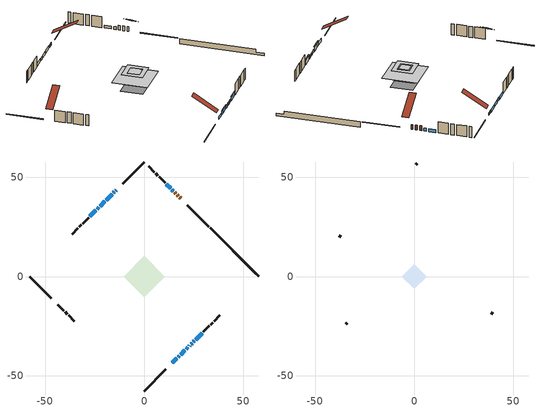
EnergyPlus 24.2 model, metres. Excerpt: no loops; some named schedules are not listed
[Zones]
conditioned space
 floor outside (Floor1 construction): -1,0 0,1 1,0 0,-1 z0.91
 floor adiabatic (AdiabaticFloorConstruction): -10.35,0 0,10.35 10.35,0 0,-10.35 z3.35
 floor foundation (Slab1 construction): -6.57,0 0,6.57 6.57,0 0,-6.57 z-1.45
 floor foundation (Slab2 construction): -3.93,1.79 -1.79,3.93 3.93,-1.79 1.79,-3.93 z0
 wall outside (RimJoist1 construction): 0,-57.77 10.88,-46.89 / -57.77,0 -46.89,-10.88 / 0,57.77 -10.88,46.89 / 32.62,25.15 21.74,36.04 z0.91:1.21
 wall outside (AdiabaticWallConstruction 1): 18.37,39.4 17.86,39.91 / 17.2,40.57 16.6,41.18 / 15.94,41.83 15.33,42.44 z0.91:2.94
 wall outside (AdiabaticWallConstruction): -14.25,43.52 -14.44,43.33 / 14.68,43.1 13.96,43.82 / -15.09,42.68 -15.58,42.2 / 14.25,-43.52 16.41,-41.37 / 13.3,44.47 11.14,46.63 / -16.23,41.54 -19.2,38.58 / -19.85,37.92 -22.28,35.5 / 21.18,-36.6 22.04,-35.73 / -22.93,34.84 -23.8,33.98 / 22.7,-35.08 22.97,-34.8 / 23.62,-34.15 24.16,-33.61 / 24.82,-32.95 25.31,-32.47 / -24.45,33.32 -27.42,30.36 z0.91:2.13; 17.06,-40.71 17.71,-40.06 / 18.37,-39.41 20.52,-37.25 z0.91:2.59; 25.96,-31.81 29.2,-28.58 z0.91:2.64
 wall outside (Wall1 construction): 29.85,-27.92 32.84,-24.93 / -43.52,-14.25 -40.53,-17.24 / -28.07,29.7 -31.06,26.71 / 10.49,47.29 7.5,50.28 z0.91:5.79
 wall outside (Wall2 construction): 33.5,-24.27 34.56,-23.21 / -39.88,-17.9 -38.82,-18.96 / -31.72,26.05 -32.78,24.99 / 6.84,50.93 5.78,51.99 z0.91:5.79
 wall outside (Wall3 construction): 35.22,-22.56 38.18,-19.6 / -38.16,-19.61 -35.2,-22.58 / -33.44,24.33 -36.4,21.37 / 5.12,52.65 2.16,55.61 z0.91:5.79
 wall foundation (FoundationWall1 construction): 33.28,24.5,-1.45 33.28,24.5,0.91 55.32,2.45,0.91 55.32,2.45,-0.45 57.77,0,-0.45 57.77,0,-1.45
 window (WindowConstruction 13): -14.25,43.52 -14.44,43.34 z0.91:2.13
 window (WindowConstruction 5): 14.68,43.1 13.96,43.82 z0.91:2.13
 window (WindowConstruction 6): -15.09,42.68 -15.58,42.2 z0.91:2.13
 window (WindowConstruction 7): 14.25,-43.52 16.41,-41.37 z0.91:2.13
 window (WindowConstruction 8): 13.3,44.47 11.14,46.63 z0.91:2.13
 window (WindowConstruction 9): 17.06,-40.71 17.71,-40.06 z0.91:2.59
 window (WindowConstruction 10): 18.37,-39.41 20.52,-37.25 z0.91:2.59
 window (WindowConstruction 11): -16.23,41.54 -19.2,38.58 z0.91:2.13
 window (WindowConstruction 12): -19.85,37.92 -22.28,35.5 z0.91:2.13
 window (WindowConstruction 14): 21.18,-36.59 22.04,-35.73 z0.91:2.13
 window (WindowConstruction 15): -22.94,34.84 -23.8,33.98 z0.91:2.13
 window (WindowConstruction): 22.7,-35.08 22.97,-34.81 z0.91:2.13
 window (WindowConstruction 1): 23.63,-34.15 24.16,-33.61 z0.91:2.13
 window (WindowConstruction 2): 24.82,-32.95 25.31,-32.47 z0.91:2.13
 window (WindowConstruction 3): 25.96,-31.81 29.2,-28.58 z0.91:2.64
 window (WindowConstruction 4): -24.45,33.32 -27.42,30.36 z0.91:2.13
 door (Door): 18.37,39.4 17.86,39.91 z0.91:2.94
 door (Door 1): 17.2,40.57 16.6,41.18 z0.91:2.94
 door (Door 2): 15.94,41.83 15.33,42.44 z0.91:2.94
 ceiling adiabatic (AdiabaticFloorConstruction): 0,-10.35 10.35,0 0,10.35 -10.35,0 z3.35
attic - vented
 floor to conditioned space (Floor2 construction Reversed): -3.5,0 0,3.5 3.5,0 0,-3.5 z5.79
 floor to conditioned space (Floor3 construction Reversed): -6.18,0 0,6.18 6.18,0 0,-6.18 z5.79
 floor to conditioned space (Floor4 construction Reversed): -2.84,0 0,2.84 2.84,0 0,-2.84 z5.79
 wall outside (Wall4 construction): 38.83,-18.94 39.68,-18.09 / -34.54,-23.23 -33.69,-24.08 / -37.06,20.72 -37.91,19.87 / 1.51,56.27 0.66,57.12 z0.91:5.79
 roof outside (Roof1 construction): 13.59,-44.18,5.79 6.5,-37.09,11.64 4.45,-39.14,11.64 11.54,-46.23,5.79; -44.18,-13.59,5.79 -37.09,-6.5,11.64 -39.14,-4.45,11.64 -46.23,-11.54,5.79; -13.59,44.18,5.79 -6.5,37.09,11.64 -4.45,39.14,11.64 -11.54,46.23,5.79; 19.03,38.75,5.79 11.93,31.65,11.64 13.99,29.6,11.64 21.08,36.69,5.79
shading: 17.92,-39.85 16.85,-40.92 17.06,-41.13 18.13,-40.06 z2.89; 20.73,-37.04 18.16,-39.62 18.37,-39.83 20.94,-37.25 z2.89; 29.41,-28.37 25.75,-32.02 25.96,-32.23 29.62,-28.58 z2.94
[Building]
Building 1: Terrain=Suburbs
[Site:Location]
Montreal Mirabel Intl AP_QC: Latitude {deg}=45.68; Longitude {deg}=-74.03; Time Zone {hr}=-5; Elevation {m}=82; Keep Site Location Information=Yes
[Site:GroundTemperature:Shallow]
0.642858, -1.75623, -1.94836, -0.80987, 3.76054, 8.30966, 12.2535, 14.7518, 14.9641, 12.9321, 9.08883, 4.67926
[Site:WaterMainsTemperature]
Calculation Method=Schedule; Temperature Schedule=mains temperature schedule
[Material] Roughness=Rough; Thermal Absorptance=0.9
Name | Thickness {m} | Conductivity {W/m-K} | Density {kg/m3} | Specific Heat {J/kg-K} | Solar Absorptance | Visible Absorptance
asphalt or fiberglass shingles | 0.00635 | 0.162714 | 1121.4 | 1465.45 | 0.84 | 0.84
ceiling loosefill ins | 0.254 | 0.0480833 | 16.02 | 1046.75 | 0.7 | 0.7
ceiling stud and cavity | 0.1397 | 0.102902 | 65.682 | 1177.47 | 0.7 | 0.7
ceiling stud and cavity 1 | 0.1397 | 0.103709 | 65.682 | 1177.47 | 0.7 | 0.7
ceiling stud and cavity 2 | 0.1397 | 0.103981 | 65.682 | 1177.47 | 0.7 | 0.7
concrete 4.0 in. | 0.1016 | 1.803125 | 2242.8 | 837.4 | 0.7 | 0.7
concrete 8.0 in. | 0.2032 | 1.803125 | 2242.8 | 837.4 | 0.7 | 0.7
door material | 0.04445 | 0.053851 | 512.64 | 1214.23 | 0.7 | 0.7
door material 1 | 0.04445 | 0.0381423 | 512.64 | 1214.23 | 0.7 | 0.7
exterior vertical ins | 0.064558 | 0.029427 | 32.04 | 1214.23 | 0.7 | 0.7
floor covering | 0.0127 | 0.0433444 | 54.468 | 1339.84 | 0.6 | 0.6
floor rigid ins; wall rigid ins 1 | 0.103632 | 0.029427 | 32.04 | 1214.23 | 0.7 | 0.7
floor rigid ins 1; wall rigid ins 2 | 0.512978 | 0.029427 | 32.04 | 1214.23 | 0.7 | 0.7
floor stud and cavity | 0.1397 | 0.153399 | 92.3553 | 1139.71 | 0.7 | 0.7
floor stud and cavity 1 | 0.1397 | 1.75129 | 37.0049 | 1207.88 | 0.7 | 0.7
furniture material conditioned space 1 | 0.1524 | 0.115458 | 640.8 | 1214.23 | 0.6 | 0.6
gypsum board | 0.0127 | 0.160291 | 801 | 837.4 | 0.6 | 0.6
gypsum board 1 | 0.0127 | 0.160291 | 801 | 837.4 | 0.7 | 0.7
osb sheathing 0.5 in. | 0.0127 | 0.115458 | 512.64 | 1214.23 | 0.7 | 0.7
osb sheathing 0.75 in. | 0.01905 | 0.115458 | 512.64 | 1214.23 | 0.7 | 0.7
osb sheathing 2.0 in. | 0.0508 | 0.115458 | 512.64 | 1214.23 | 0.7 | 0.7
rim joist rigid ins; wall rigid ins | 0.051816 | 0.029427 | 32.04 | 1214.23 | 0.7 | 0.7
rim joist stud and cavity | 0.0508 | 0.0327625 | 125.044 | 1163.47 | 0.6 | 0.6
wall stud and cavity | 0.1397 | 0.149979 | 139.0536 | 1170.24 | 0.7 | 0.7
wall stud and cavity 1 | 0.1397 | 0.300532 | 139.0536 | 1170.24 | 0.7 | 0.7
wall stud and cavity 2 | 0.1397 | 0.146382 | 139.0536 | 1170.24 | 0.7 | 0.7
wall stud and cavity 3 | 0.0889 | 6.1454 | 50.32683 | 1063.81 | 0.6 | 0.6
wall stud and cavity 4 | 0.0889 | 0.380278 | 52.3479 | 1209.89 | 0.7 | 0.7
wall stud and cavity 5 | 0.0889 | 0.391764 | 83.0341 | 1211.67 | 0.7 | 0.7
wood siding | 0.0254 | 0.102417 | 544.68 | 1172.36 | 0 | 0
wood siding 1 | 0.00254 | 0.102417 | 544.68 | 1172.36 | 0 | 0
wood siding 2; wood siding 3; wood siding 4 | 0.0254 | 0.102417 | 544.68 | 1172.36 | 0.7 | 0.7
[WindowMaterial:SimpleGlazingSystem]
Name | U-Factor {W/m2-K} | Solar Heat Gain Coefficient
WindowMaterial | 3.28699 | 0.48
WindowMaterial 1 | 3.193875 | 0.54
WindowMaterial 10 | 3.10359 | 0.39
WindowMaterial 11 | 3.01842 | 0.5
WindowMaterial 2 | 3.16719 | 0.56
WindowMaterial 3 | 3.02581 | 0.64
WindowMaterial 4 | 3.02808 | 0.64
WindowMaterial 5 | 3.44825 | 0.4
WindowMaterial 6 | 3.1547 | 0.45
WindowMaterial 7 | 4.21762 | 0.68
WindowMaterial 8 | 3.09848 | 0.6
WindowMaterial 9 | 2.98492 | 0.66
[Construction]
AdiabaticFloorConstruction: floor stud and cavity 1, floor rigid ins 1, osb sheathing 0.75 in., floor covering
AdiabaticWallConstruction: wood siding 3, wall rigid ins 2, wall stud and cavity 4, gypsum board
AdiabaticWallConstruction 1: wood siding 4, wall rigid ins 2, wall stud and cavity 4, gypsum board
Door: door material
Door 1; Door 2: door material 1
Floor1 construction: floor stud and cavity, floor rigid ins, osb sheathing 0.75 in., floor covering
Floor2 construction Reversed: gypsum board, ceiling stud and cavity, ceiling loosefill ins
Floor3 construction Reversed: gypsum board, ceiling stud and cavity 1, ceiling loosefill ins
Floor4 construction Reversed: gypsum board, ceiling stud and cavity 2, ceiling loosefill ins
FoundationWall1 construction: concrete 8.0 in., gypsum board 1
furniture construction conditioned space 1: furniture material conditioned space 1
PartitionWallConstruction: gypsum board, wall stud and cavity 5, gypsum board
RimJoist1 construction: wood siding 2, rim joist rigid ins, osb sheathing 2.0 in., rim joist stud and cavity
Roof1 construction: asphalt or fiberglass shingles
Slab1 construction; Slab2 construction: concrete 4.0 in.
Wall1 construction: wood siding, wall rigid ins, osb sheathing 0.5 in., wall stud and cavity, gypsum board
Wall2 construction: wood siding, wall rigid ins 1, osb sheathing 0.5 in., wall stud and cavity 1, gypsum board
Wall3 construction: wood siding, wall rigid ins, osb sheathing 0.5 in., wall stud and cavity 2, gypsum board
Wall4 construction: wood siding 1, wall stud and cavity 3
WindowConstruction: WindowMaterial
WindowConstruction 1: WindowMaterial 1
WindowConstruction 10; WindowConstruction 11; WindowConstruction 4: WindowMaterial 4
WindowConstruction 12: WindowMaterial 9
WindowConstruction 13: WindowMaterial 10
WindowConstruction 14; WindowConstruction 15: WindowMaterial 11
WindowConstruction 2: WindowMaterial 2
WindowConstruction 3: WindowMaterial 3
WindowConstruction 5: WindowMaterial 5
WindowConstruction 6: WindowMaterial 6
WindowConstruction 7; WindowConstruction 8: WindowMaterial 7
WindowConstruction 9: WindowMaterial 8
[Zone] Multiplier=1; Part of Total Floor Area=Yes
Name | Volume {m3}
attic - vented | 106.442
conditioned space | 752.1
[Space]
Name | Zone | Volume {m3}
attic - vented 1 | attic - vented | 106.442
conditioned space 1 | conditioned space | 752.1
[ZoneInfiltration:EffectiveLeakageArea]
infil attic - vented 1: Zone or Space=attic - vented 1; Schedule=Always On Discrete; Effective Air Leakage Area {cm2}=5405.54; Stack Coefficient=0.000745998; Wind Coefficient=1.84539e-05
[ZoneMixing]
whole house fan mix: Zone or Space=attic - vented; Schedule=Always On Continuous; Design Flow Rate Calculation Method=Flow/Zone; Design Flow Rate {m3/s}=0; Source Zone or Space=conditioned space
[SurfaceProperty:ExposedFoundationPerimeter] Exposed Perimeter Calculation Method=TotalExposedPerimeter
Name | Total Exposed Perimeter {m}
Slab1 | 34.644
Slab2 | 22.253
[InternalMass] Zone or ZoneList=conditioned space; Space or SpaceList=conditioned space 1
Name | Construction | Surface Area {m2}
furniture mass conditioned space 1 | furniture construction conditioned space 1 | 130.948
partition wall mass | PartitionWallConstruction | 327.37
[Lights]
interior lighting: Zone or ZoneList or Space or SpaceList=conditioned space 1; Schedule=interior lighting schedule; Design Level Calculation Method=LightingLevel; Lighting Level {W}=343.2; Return Air Fraction=0; Fraction Radiant=0.6; Fraction Visible=0.2; Fraction Replaceable=1
[People]
occupants: Zone or ZoneList or Space or SpaceList=conditioned space 1; Number of People Schedule=occupants schedule; Number of People Calculation Method=People; Number of People=3; Fraction Radiant=0.314171; Sensible Heat Fraction=0.56303; Activity Level Schedule=occupants activity schedule; Carbon Dioxide Generation Rate {m3/s-W}=0; Enable ASHRAE 55 Comfort Warnings=No; Mean Radiant Temperature Calculation Type=EnclosureAveraged
[ElectricEquipment] Zone or ZoneList or Space or SpaceList=conditioned space 1; Design Level Calculation Method=EquipmentLevel
Name | Schedule | Design Level {W} | Fraction Latent | Fraction Radiant | Fraction Lost
clothes dryer | clothes dryer schedule | 140.772 | 0.015 | 0.081 | 0.85
clothes washer | clothes washer schedule | 32.1985 | 0.03 | 0.162 | 0.7
cooking range | cooking range schedule | 215.147 | 0.08 | 0.432 | 0.2
dishwasher | dishwasher schedule | 66.8632 | 0.3 | 0.18 | 0.4
fridge | fridge schedule | 72.9452 | 0 | 0.6 | 0
mech vent house fan | mech vent house fan schedule | 880 | 0 | 0 | 1
mech vent house fan cfis | mech vent house fan cfis schedule | 0 | 0 | 0 | 0
misc plug loads | misc plug loads schedule | 494.7 | 0.045 | 0.513 | 0.1
whole house fan | Always On Discrete | 0 | 0 | 0 | 1
[OtherEquipment] Zone or ZoneList or Space or SpaceList=conditioned space 1; Design Level Calculation Method=EquipmentLevel
Name | Fuel Type | Schedule | Design Level {W} | Fraction Latent | Fraction Radiant | Fraction Lost
clothes dryer 1 | Electricity | clothes dryer schedule | 0 | 0.015 | 0.081 | 0.85
cooking range 1 | Electricity | cooking range schedule | 0 | 0.08 | 0.432 | 0.2
general water use latent | None | general water use schedule | 62.594 | 1 | 0 | 0
general water use sensible | None | general water use schedule | -61.6891 | 0 | 0.6 | 0
mech vent house fan latent load | None | Always On Discrete | 0 | 1 | 0 | 0
mech vent house fan sensible load | None | Always On Discrete | 0 | 0 | 0 | 0
water heater energy adjustment1 | Electricity | Always On Discrete | 0.01 | 0 | 0 | 1
[ZoneInfiltration:DesignFlowRate] Zone or ZoneList or Space or SpaceList=conditioned space 1; Schedule=Always On Discrete; Design Flow Rate Calculation Method=Flow/Zone; Design Flow Rate {m3/s}=0
infil flow; natural vent flow; whole house fan flow
[Foundation:Kiva] Initial Indoor Air Temperature {C}=21; Wall Depth Below Slab {m}=0.2032
Name | Wall Height Above Grade {m} | Custom Block Material Name 1 | Custom Block Depth 1 {m} | Custom Block X Position 1 {m} | Custom Block Z Position 1 {m}
Foundation Kiva 1 | 0.910011 | exterior vertical ins | 2.36001 | 0.2159 | 0
Foundation Kiva 2 | 0.1016
[Foundation:Kiva:Settings]
Soil Conductivity {W/m-K}=0.849921; Soil Density {kg/m3}=1842.3; Soil Specific Heat {J/kg-K}=418.7; Ground Solar Absorptivity=0.9; Ground Thermal Absorptivity=0.9; Ground Surface Roughness {m}=0.03; Far-Field Width {m}=40; Deep-Ground Boundary Condition=ZeroFlux; Deep-Ground Depth {m}=40; Minimum Cell Dimension {m}=0.2; Maximum Cell Growth Coefficient=3; Simulation Timestep=Timestep
[Exterior:Lights]
exterior lighting: Schedule=exterior lighting schedule; Design Level {W}=75.6
[Schedule:Constant]
Name | Hourly Value
Always On Continuous; mech vent house fan schedule; mech vent house fan cfis schedule; Always On Discrete | 1
occupants activity schedule | 117.228
fridge schedule | 0
[Schedule:Week:Daily]
interior lighting schedule Week Rule - Jan1-Jan27: interior lighting schedule day, interior lighting schedule day, interior lighting schedule day, interior lighting schedule day, interior lighting schedule day, interior lighting schedule day, interior lighting schedule day, interior lighting schedule default day, interior lighting schedule default day, interior lighting schedule default day, interior lighting schedule default day, interior lighting schedule default day
interior lighting schedule Week Rule - Jan28-Feb3: interior lighting schedule day, interior lighting schedule day, interior lighting schedule day, interior lighting schedule day, interior lighting schedule day 1, interior lighting schedule day 1, interior lighting schedule day 1, interior lighting schedule default day, interior lighting schedule default day, interior lighting schedule default day, interior lighting schedule default day, interior lighting schedule default day
interior lighting schedule Week Rule - Feb4-Feb24: interior lighting schedule day 1, interior lighting schedule day 1, interior lighting schedule day 1, interior lighting schedule day 1, interior lighting schedule day 1, interior lighting schedule day 1, interior lighting schedule day 1, interior lighting schedule default day, interior lighting schedule default day, interior lighting schedule default day, interior lighting schedule default day, interior lighting schedule default day
interior lighting schedule Week Rule - Feb25-Mar3: interior lighting schedule day 1, interior lighting schedule day 1, interior lighting schedule day 1, interior lighting schedule day 1, interior lighting schedule day 2, interior lighting schedule day 2, interior lighting schedule day 2, interior lighting schedule default day, interior lighting schedule default day, interior lighting schedule default day, interior lighting schedule default day, interior lighting schedule default day
interior lighting schedule Week Rule - Mar4-Mar31: interior lighting schedule day 2, interior lighting schedule day 2, interior lighting schedule day 2, interior lighting schedule day 2, interior lighting schedule day 2, interior lighting schedule day 2, interior lighting schedule day 2, interior lighting schedule default day, interior lighting schedule default day, interior lighting schedule default day, interior lighting schedule default day, interior lighting schedule default day
interior lighting schedule Week Rule - Apr1-Apr28: interior lighting schedule day 3, interior lighting schedule day 3, interior lighting schedule day 3, interior lighting schedule day 3, interior lighting schedule day 3, interior lighting schedule day 3, interior lighting schedule day 3, interior lighting schedule default day, interior lighting schedule default day, interior lighting schedule default day, interior lighting schedule default day, interior lighting schedule default day
interior lighting schedule Week Rule - Apr29-May5: interior lighting schedule day 3, interior lighting schedule day 3, interior lighting schedule day 4, interior lighting schedule day 4, interior lighting schedule day 4, interior lighting schedule day 4, interior lighting schedule day 4, interior lighting schedule default day, interior lighting schedule default day, interior lighting schedule default day, interior lighting schedule default day, interior lighting schedule default day
interior lighting schedule Week Rule - May6-May26: interior lighting schedule day 4, interior lighting schedule day 4, interior lighting schedule day 4, interior lighting schedule day 4, interior lighting schedule day 4, interior lighting schedule day 4, interior lighting schedule day 4, interior lighting schedule default day, interior lighting schedule default day, interior lighting schedule default day, interior lighting schedule default day, interior lighting schedule default day
interior lighting schedule Week Rule - May27-Jun2: interior lighting schedule day 4, interior lighting schedule day 4, interior lighting schedule day 4, interior lighting schedule day 4, interior lighting schedule day 4, interior lighting schedule day 5, interior lighting schedule day 5, interior lighting schedule default day, interior lighting schedule default day, interior lighting schedule default day, interior lighting schedule default day, interior lighting schedule default day
interior lighting schedule Week Rule - Jun3-Jun30: interior lighting schedule day 5, interior lighting schedule day 5, interior lighting schedule day 5, interior lighting schedule day 5, interior lighting schedule day 5, interior lighting schedule day 5, interior lighting schedule day 5, interior lighting schedule default day, interior lighting schedule default day, interior lighting schedule default day, interior lighting schedule default day, interior lighting schedule default day
interior lighting schedule Week Rule - Jul1-Jul28: interior lighting schedule day 6, interior lighting schedule day 6, interior lighting schedule day 6, interior lighting schedule day 6, interior lighting schedule day 6, interior lighting schedule day 6, interior lighting schedule day 6, interior lighting schedule default day, interior lighting schedule default day, interior lighting schedule default day, interior lighting schedule default day, interior lighting schedule default day
interior lighting schedule Week Rule - Jul29-Aug4: interior lighting schedule day 6, interior lighting schedule day 6, interior lighting schedule day 6, interior lighting schedule day 7, interior lighting schedule day 7, interior lighting schedule day 7, interior lighting schedule day 7, interior lighting schedule default day, interior lighting schedule default day, interior lighting schedule default day, interior lighting schedule default day, interior lighting schedule default day
interior lighting schedule Week Rule - Aug5-Aug25: interior lighting schedule day 7, interior lighting schedule day 7, interior lighting schedule day 7, interior lighting schedule day 7, interior lighting schedule day 7, interior lighting schedule day 7, interior lighting schedule day 7, interior lighting schedule default day, interior lighting schedule default day, interior lighting schedule default day, interior lighting schedule default day, interior lighting schedule default day
interior lighting schedule Week Rule - Aug26-Sep1: interior lighting schedule day 7, interior lighting schedule day 7, interior lighting schedule day 7, interior lighting schedule day 7, interior lighting schedule day 7, interior lighting schedule day 7, interior lighting schedule day 8, interior lighting schedule default day, interior lighting schedule default day, interior lighting schedule default day, interior lighting schedule default day, interior lighting schedule default day
interior lighting schedule Week Rule - Sep2-Sep29: interior lighting schedule day 8, interior lighting schedule day 8, interior lighting schedule day 8, interior lighting schedule day 8, interior lighting schedule day 8, interior lighting schedule day 8, interior lighting schedule day 8, interior lighting schedule default day, interior lighting schedule default day, interior lighting schedule default day, interior lighting schedule default day, interior lighting schedule default day
interior lighting schedule Week Rule - Sep30-Oct6: interior lighting schedule day 8, interior lighting schedule day 9, interior lighting schedule day 9, interior lighting schedule day 9, interior lighting schedule day 9, interior lighting schedule day 9, interior lighting schedule day 9, interior lighting schedule default day, interior lighting schedule default day, interior lighting schedule default day, interior lighting schedule default day, interior lighting schedule default day
interior lighting schedule Week Rule - Oct7-Oct27: interior lighting schedule day 9, interior lighting schedule day 9, interior lighting schedule day 9, interior lighting schedule day 9, interior lighting schedule day 9, interior lighting schedule day 9, interior lighting schedule day 9, interior lighting schedule default day, interior lighting schedule default day, interior lighting schedule default day, interior lighting schedule default day, interior lighting schedule default day
interior lighting schedule Week Rule - Oct28-Nov3: interior lighting schedule day 9, interior lighting schedule day 9, interior lighting schedule day 9, interior lighting schedule day 9, interior lighting schedule day 10, interior lighting schedule day 10, interior lighting schedule day 10, interior lighting schedule default day, interior lighting schedule default day, interior lighting schedule default day, interior lighting schedule default day, interior lighting schedule default day
interior lighting schedule Week Rule - Nov4-Nov24: interior lighting schedule day 10, interior lighting schedule day 10, interior lighting schedule day 10, interior lighting schedule day 10, interior lighting schedule day 10, interior lighting schedule day 10, interior lighting schedule day 10, interior lighting schedule default day, interior lighting schedule default day, interior lighting schedule default day, interior lighting schedule default day, interior lighting schedule default day
interior lighting schedule Week Rule - Nov25-Dec1: interior lighting schedule day 10, interior lighting schedule day 10, interior lighting schedule day 10, interior lighting schedule day 10, interior lighting schedule day 10, interior lighting schedule day 10, interior lighting schedule day 11, interior lighting schedule default day, interior lighting schedule default day, interior lighting schedule default day, interior lighting schedule default day, interior lighting schedule default day
interior lighting schedule Week Rule - Dec2-Dec31: interior lighting schedule day 11, interior lighting schedule day 11, interior lighting schedule day 11, interior lighting schedule day 11, interior lighting schedule day 11, interior lighting schedule day 11, interior lighting schedule day 11, interior lighting schedule default day, interior lighting schedule default day, interior lighting schedule default day, interior lighting schedule default day, interior lighting schedule default day
occupants schedule Week Rule - Jan1-Dec31: occupants schedule day, occupants schedule day, occupants schedule day, occupants schedule day, occupants schedule day, occupants schedule day, occupants schedule day, occupants schedule default day, occupants schedule default day, occupants schedule default day, occupants schedule default day, occupants schedule default day
clothes dryer schedule Week Rule - Jan1-Dec31: clothes dryer schedule day, clothes dryer schedule day, clothes dryer schedule day, clothes dryer schedule day, clothes dryer schedule day, clothes dryer schedule day, clothes dryer schedule day, clothes dryer schedule default day, clothes dryer schedule default day, clothes dryer schedule default day, clothes dryer schedule default day, clothes dryer schedule default day
clothes washer schedule Week Rule - Jan1-Dec31: clothes washer schedule day, clothes washer schedule day, clothes washer schedule day, clothes washer schedule day, clothes washer schedule day, clothes washer schedule day, clothes washer schedule day, clothes washer schedule default day, clothes washer schedule default day, clothes washer schedule default day, clothes washer schedule default day, clothes washer schedule default day
cooking range schedule Week Rule - Jan1-Dec31: cooking range schedule day, cooking range schedule day, cooking range schedule day, cooking range schedule day, cooking range schedule day, cooking range schedule day, cooking range schedule day, cooking range schedule default day, cooking range schedule default day, cooking range schedule default day, cooking range schedule default day, cooking range schedule default day
dishwasher schedule Week Rule - Jan1-Dec31: dishwasher schedule day, dishwasher schedule day, dishwasher schedule day, dishwasher schedule day, dishwasher schedule day, dishwasher schedule day, dishwasher schedule day, dishwasher schedule default day, dishwasher schedule default day, dishwasher schedule default day, dishwasher schedule default day, dishwasher schedule default day
misc plug loads schedule Week Rule - Jan1-Dec31: misc plug loads schedule day, misc plug loads schedule day, misc plug loads schedule day, misc plug loads schedule day, misc plug loads schedule day, misc plug loads schedule day, misc plug loads schedule day, misc plug loads schedule default day, misc plug loads schedule default day, misc plug loads schedule default day, misc plug loads schedule default day, misc plug loads schedule default day
general water use schedule Week Rule - Jan1-Dec31: general water use schedule day, general water use schedule day, general water use schedule day, general water use schedule day, general water use schedule day, general water use schedule day, general water use schedule day, general water use schedule default day, general water use schedule default day, general water use schedule default day, general water use schedule default day, general water use schedule default day
exterior lighting schedule Week Rule - Jan1-Jan27: exterior lighting schedule day, exterior lighting schedule day, exterior lighting schedule day, exterior lighting schedule day, exterior lighting schedule day, exterior lighting schedule day, exterior lighting schedule day, exterior lighting schedule default day, exterior lighting schedule default day, exterior lighting schedule default day, exterior lighting schedule default day, exterior lighting schedule default day
exterior lighting schedule Week Rule - Jan28-Feb3: exterior lighting schedule day, exterior lighting schedule day, exterior lighting schedule day, exterior lighting schedule day, exterior lighting schedule day 1, exterior lighting schedule day 1, exterior lighting schedule day 1, exterior lighting schedule default day, exterior lighting schedule default day, exterior lighting schedule default day, exterior lighting schedule default day, exterior lighting schedule default day
exterior lighting schedule Week Rule - Feb4-Feb24: exterior lighting schedule day 1, exterior lighting schedule day 1, exterior lighting schedule day 1, exterior lighting schedule day 1, exterior lighting schedule day 1, exterior lighting schedule day 1, exterior lighting schedule day 1, exterior lighting schedule default day, exterior lighting schedule default day, exterior lighting schedule default day, exterior lighting schedule default day, exterior lighting schedule default day
exterior lighting schedule Week Rule - Feb25-Mar3: exterior lighting schedule day 1, exterior lighting schedule day 1, exterior lighting schedule day 1, exterior lighting schedule day 1, exterior lighting schedule day 2, exterior lighting schedule day 2, exterior lighting schedule day 2, exterior lighting schedule default day, exterior lighting schedule default day, exterior lighting schedule default day, exterior lighting schedule default day, exterior lighting schedule default day
exterior lighting schedule Week Rule - Mar4-Mar31: exterior lighting schedule day 2, exterior lighting schedule day 2, exterior lighting schedule day 2, exterior lighting schedule day 2, exterior lighting schedule day 2, exterior lighting schedule day 2, exterior lighting schedule day 2, exterior lighting schedule default day, exterior lighting schedule default day, exterior lighting schedule default day, exterior lighting schedule default day, exterior lighting schedule default day
exterior lighting schedule Week Rule - Apr1-Apr28: exterior lighting schedule day 3, exterior lighting schedule day 3, exterior lighting schedule day 3, exterior lighting schedule day 3, exterior lighting schedule day 3, exterior lighting schedule day 3, exterior lighting schedule day 3, exterior lighting schedule default day, exterior lighting schedule default day, exterior lighting schedule default day, exterior lighting schedule default day, exterior lighting schedule default day
exterior lighting schedule Week Rule - Apr29-May5: exterior lighting schedule day 3, exterior lighting schedule day 3, exterior lighting schedule day 4, exterior lighting schedule day 4, exterior lighting schedule day 4, exterior lighting schedule day 4, exterior lighting schedule day 4, exterior lighting schedule default day, exterior lighting schedule default day, exterior lighting schedule default day, exterior lighting schedule default day, exterior lighting schedule default day
exterior lighting schedule Week Rule - May6-May26: exterior lighting schedule day 4, exterior lighting schedule day 4, exterior lighting schedule day 4, exterior lighting schedule day 4, exterior lighting schedule day 4, exterior lighting schedule day 4, exterior lighting schedule day 4, exterior lighting schedule default day, exterior lighting schedule default day, exterior lighting schedule default day, exterior lighting schedule default day, exterior lighting schedule default day
exterior lighting schedule Week Rule - May27-Jun2: exterior lighting schedule day 4, exterior lighting schedule day 4, exterior lighting schedule day 4, exterior lighting schedule day 4, exterior lighting schedule day 4, exterior lighting schedule day 5, exterior lighting schedule day 5, exterior lighting schedule default day, exterior lighting schedule default day, exterior lighting schedule default day, exterior lighting schedule default day, exterior lighting schedule default day
exterior lighting schedule Week Rule - Jun3-Jun30: exterior lighting schedule day 5, exterior lighting schedule day 5, exterior lighting schedule day 5, exterior lighting schedule day 5, exterior lighting schedule day 5, exterior lighting schedule day 5, exterior lighting schedule day 5, exterior lighting schedule default day, exterior lighting schedule default day, exterior lighting schedule default day, exterior lighting schedule default day, exterior lighting schedule default day
exterior lighting schedule Week Rule - Jul1-Jul28: exterior lighting schedule day 6, exterior lighting schedule day 6, exterior lighting schedule day 6, exterior lighting schedule day 6, exterior lighting schedule day 6, exterior lighting schedule day 6, exterior lighting schedule day 6, exterior lighting schedule default day, exterior lighting schedule default day, exterior lighting schedule default day, exterior lighting schedule default day, exterior lighting schedule default day
exterior lighting schedule Week Rule - Jul29-Aug4: exterior lighting schedule day 6, exterior lighting schedule day 6, exterior lighting schedule day 6, exterior lighting schedule day 7, exterior lighting schedule day 7, exterior lighting schedule day 7, exterior lighting schedule day 7, exterior lighting schedule default day, exterior lighting schedule default day, exterior lighting schedule default day, exterior lighting schedule default day, exterior lighting schedule default day
exterior lighting schedule Week Rule - Aug5-Aug25: exterior lighting schedule day 7, exterior lighting schedule day 7, exterior lighting schedule day 7, exterior lighting schedule day 7, exterior lighting schedule day 7, exterior lighting schedule day 7, exterior lighting schedule day 7, exterior lighting schedule default day, exterior lighting schedule default day, exterior lighting schedule default day, exterior lighting schedule default day, exterior lighting schedule default day
exterior lighting schedule Week Rule - Aug26-Sep1: exterior lighting schedule day 7, exterior lighting schedule day 7, exterior lighting schedule day 7, exterior lighting schedule day 7, exterior lighting schedule day 7, exterior lighting schedule day 7, exterior lighting schedule day 8, exterior lighting schedule default day, exterior lighting schedule default day, exterior lighting schedule default day, exterior lighting schedule default day, exterior lighting schedule default day
exterior lighting schedule Week Rule - Sep2-Sep29: exterior lighting schedule day 8, exterior lighting schedule day 8, exterior lighting schedule day 8, exterior lighting schedule day 8, exterior lighting schedule day 8, exterior lighting schedule day 8, exterior lighting schedule day 8, exterior lighting schedule default day, exterior lighting schedule default day, exterior lighting schedule default day, exterior lighting schedule default day, exterior lighting schedule default day
exterior lighting schedule Week Rule - Sep30-Oct6: exterior lighting schedule day 8, exterior lighting schedule day 9, exterior lighting schedule day 9, exterior lighting schedule day 9, exterior lighting schedule day 9, exterior lighting schedule day 9, exterior lighting schedule day 9, exterior lighting schedule default day, exterior lighting schedule default day, exterior lighting schedule default day, exterior lighting schedule default day, exterior lighting schedule default day
exterior lighting schedule Week Rule - Oct7-Oct27: exterior lighting schedule day 9, exterior lighting schedule day 9, exterior lighting schedule day 9, exterior lighting schedule day 9, exterior lighting schedule day 9, exterior lighting schedule day 9, exterior lighting schedule day 9, exterior lighting schedule default day, exterior lighting schedule default day, exterior lighting schedule default day, exterior lighting schedule default day, exterior lighting schedule default day
exterior lighting schedule Week Rule - Oct28-Nov3: exterior lighting schedule day 9, exterior lighting schedule day 9, exterior lighting schedule day 9, exterior lighting schedule day 9, exterior lighting schedule day 10, exterior lighting schedule day 10, exterior lighting schedule day 10, exterior lighting schedule default day, exterior lighting schedule default day, exterior lighting schedule default day, exterior lighting schedule default day, exterior lighting schedule default day
[Schedule:Year]
interior lighting schedule: interior lighting schedule Week Rule - Jan1-Jan27, 1, 1, 1, 27, interior lighting schedule Week Rule - Jan28-Feb3, 1, 28, 2, 3, interior lighting schedule Week Rule - Feb4-Feb24, 2, 4, 2, 24, interior lighting schedule Week Rule - Feb25-Mar3, 2, 25, 3, 3, interior lighting schedule Week Rule - Mar4-Mar31, 3, 4, 3, 31, interior lighting schedule Week Rule - Apr1-Apr28, 4, 1, 4, 28, interior lighting schedule Week Rule - Apr29-May5, 4, 29, 5, 5, interior lighting schedule Week Rule - May6-May26, 5, 6, 5, 26, interior lighting schedule Week Rule - May27-Jun2, 5, 27, 6, 2, interior lighting schedule Week Rule - Jun3-Jun30, 6, 3, 6, 30, interior lighting schedule Week Rule - Jul1-Jul28, 7, 1, 7, 28, interior lighting schedule Week Rule - Jul29-Aug4, 7, 29, 8, 4, interior lighting schedule Week Rule - Aug5-Aug25, 8, 5, 8, 25, interior lighting schedule Week Rule - Aug26-Sep1, 8, 26, 9, 1, interior lighting schedule Week Rule - Sep2-Sep29, 9, 2, 9, 29, interior lighting schedule Week Rule - Sep30-Oct6, 9, 30, 10, 6, interior lighting schedule Week Rule - Oct7-Oct27, 10, 7, 10, 27, interior lighting schedule Week Rule - Oct28-Nov3, 10, 28, 11, 3, interior lighting schedule Week Rule - Nov4-Nov24, 11, 4, 11, 24, interior lighting schedule Week Rule - Nov25-Dec1, 11, 25, 12, 1, interior lighting schedule Week Rule - Dec2-Dec31, 12, 2, 12, 31
occupants schedule: occupants schedule Week Rule - Jan1-Dec31, 1, 1, 12, 31
clothes dryer schedule: clothes dryer schedule Week Rule - Jan1-Dec31, 1, 1, 12, 31
clothes washer schedule: clothes washer schedule Week Rule - Jan1-Dec31, 1, 1, 12, 31
cooking range schedule: cooking range schedule Week Rule - Jan1-Dec31, 1, 1, 12, 31
dishwasher schedule: dishwasher schedule Week Rule - Jan1-Dec31, 1, 1, 12, 31
misc plug loads schedule: misc plug loads schedule Week Rule - Jan1-Dec31, 1, 1, 12, 31
general water use schedule: general water use schedule Week Rule - Jan1-Dec31, 1, 1, 12, 31
exterior lighting schedule: exterior lighting schedule Week Rule - Jan1-Jan27, 1, 1, 1, 27, exterior lighting schedule Week Rule - Jan28-Feb3, 1, 28, 2, 3, exterior lighting schedule Week Rule - Feb4-Feb24, 2, 4, 2, 24, exterior lighting schedule Week Rule - Feb25-Mar3, 2, 25, 3, 3, exterior lighting schedule Week Rule - Mar4-Mar31, 3, 4, 3, 31, exterior lighting schedule Week Rule - Apr1-Apr28, 4, 1, 4, 28, exterior lighting schedule Week Rule - Apr29-May5, 4, 29, 5, 5, exterior lighting schedule Week Rule - May6-May26, 5, 6, 5, 26, exterior lighting schedule Week Rule - May27-Jun2, 5, 27, 6, 2, exterior lighting schedule Week Rule - Jun3-Jun30, 6, 3, 6, 30, exterior lighting schedule Week Rule - Jul1-Jul28, 7, 1, 7, 28, exterior lighting schedule Week Rule - Jul29-Aug4, 7, 29, 8, 4, exterior lighting schedule Week Rule - Aug5-Aug25, 8, 5, 8, 25, exterior lighting schedule Week Rule - Aug26-Sep1, 8, 26, 9, 1, exterior lighting schedule Week Rule - Sep2-Sep29, 9, 2, 9, 29, exterior lighting schedule Week Rule - Sep30-Oct6, 9, 30, 10, 6, exterior lighting schedule Week Rule - Oct7-Oct27, 10, 7, 10, 27, exterior lighting schedule Week Rule - Oct28-Nov3, 10, 28, 11, 3, exterior lighting schedule Week Rule - Nov4-Nov24, 11, 4, 11, 24, exterior lighting schedule Week Rule - Nov25-Dec1, 11, 25, 12, 1, exterior lighting schedule Week Rule - Dec2-Dec31, 12, 2, 12, 31
[Schedule:Compact]
mains temperature schedule: Through: 01/01, For: AllDays, Until: 24:00, 5.61444, Through: 01/02, For: AllDays, Until: 24:00, 5.535, Through: 01/03, For: AllDays, Until: 24:00, 5.45667, Through: 01/04, For: AllDays, Until: 24:00, 5.37944, Through: 01/05, For: AllDays, Until: 24:00, 5.30333, Through: 01/06, For: AllDays, Until: 24:00, 5.22889, Through: 01/07, For: AllDays, Until: 24:00, 5.15611, Through: 01/08, For: AllDays, Until: 24:00, 5.08389, Through: 01/09, For: AllDays, Until: 24:00, 5.01333, Through: 01/10, For: AllDays, Until: 24:00, 4.94444, Through: 01/11, For: AllDays, Until: 24:00, 4.87667, Through: 01/12, For: AllDays, Until: 24:00, 4.81056, Through: 01/13, For: AllDays, Until: 24:00, 4.74556, Through: 01/14, For: AllDays, Until: 24:00, 4.68222, Through: 01/15, For: AllDays, Until: 24:00, 4.62056, Through: 01/16, For: AllDays, Until: 24:00, 4.56, Through: 01/17, For: AllDays, Until: 24:00, 4.50111, Through: 01/18, For: AllDays, Until: 24:00, 4.44389, Through: 01/19, For: AllDays, Until: 24:00, 4.38778, Through: 01/20, For: AllDays, Until: 24:00, 4.33389, Through: 01/21, For: AllDays, Until: 24:00, 4.28111, Through: 01/22, For: AllDays, Until: 24:00, 4.23, Through: 01/23, For: AllDays, Until: 24:00, 4.18056, Through: 01/24, For: AllDays, Until: 24:00, 4.13278, Through: 01/25, For: AllDays, Until: 24:00, 4.08667, Through: 01/26, For: AllDays, Until: 24:00, 4.04222, Through: 01/27, For: AllDays, Until: 24:00, 3.99944, Through: 01/28, For: AllDays, Until: 24:00, 3.95833, Through: 01/29, For: AllDays, Until: 24:00, 3.91889, Through: 01/30, For: AllDays, Until: 24:00, 3.88111, Through: 01/31, For: AllDays, Until: 24:00, 3.845, Through: 02/01, For: AllDays, Until: 24:00, 3.81056, Through: 02/02, For: AllDays, Until: 24:00, 3.77778, Through: 02/03, For: AllDays, Until: 24:00, 3.74722, Through: 02/04, For: AllDays, Until: 24:00, 3.71833, Through: 02/05, For: AllDays, Until: 24:00, 3.69056, Through: 02/06, For: AllDays, Until: 24:00, 3.66556, Through: 02/07, For: AllDays, Until: 24:00, 3.64167, Through: 02/08, For: AllDays, Until: 24:00, 3.61944, Through: 02/09, For: AllDays, Until: 24:00, 3.59944, Through: 02/10, For: AllDays, Until: 24:00, 3.58111, Through: 02/11, For: AllDays, Until: 24:00, 3.56444, Through: 02/12, For: AllDays, Until: 24:00, 3.55, Through: 02/13, For: AllDays, Until: 24:00, 3.53667, Through: 02/14, For: AllDays, Until: 24:00, 3.52556, Through: 02/15, For: AllDays, Until: 24:00, 3.51667, Through: 02/16, For: AllDays, Until: 24:00, 3.50889, Through: 02/17, For: AllDays, Until: 24:00, 3.50333, Through: 02/18, For: AllDays, Until: 24:00, 3.49944, Through: 02/19, For: AllDays, Until: 24:00, 3.49778, Through: 02/20, For: AllDays, Until: 24:00, 3.49778, Through: 02/21, For: AllDays, Until: 24:00, 3.49944, Through: 02/22, For: AllDays, Until: 24:00, 3.50278, Through: 02/23, For: AllDays, Until: 24:00, 3.50833, Through: 02/24, For: AllDays, Until: 24:00, 3.515, Through: 02/25, For: AllDays, Until: 24:00, 3.52444, Through: 02/26, For: AllDays, Until: 24:00, 3.535, Through: 02/27, For: AllDays, Until: 24:00, 3.54778, Through: 02/28, For: AllDays, Until: 24:00, 3.56222, Through: 03/01, For: AllDays, Until: 24:00, 3.57833, Through: 03/02, For: AllDays, Until: 24:00, 3.59667, Through: 03/03, For: AllDays, Until: 24:00, 3.61667, Through: 03/04, For: AllDays, Until: 24:00, 3.63833, Through: 03/05, For: AllDays, Until: 24:00, 3.66167, Through: 03/06, For: AllDays, Until: 24:00, 3.68667, Through: 03/07, For: AllDays, Until: 24:00, 3.71389, Through: 03/08, For: AllDays, Until: 24:00, 3.74278, Through: 03/09, For: AllDays, Until: 24:00, 3.77333, Through: 03/10, For: AllDays, Until: 24:00, 3.80556, Through: 03/11, For: AllDays, Until: 24:00, 3.83944, Through: 03/12, For: AllDays, Until: 24:00, 3.87556, Through: 03/13, For: AllDays, Until: 24:00, 3.91278, Through: 03/14, For: AllDays, Until: 24:00, 3.95222, Through: 03/15, For: AllDays, Until: 24:00, 3.99278, Through: 03/16, For: AllDays, Until: 24:00, 4.03556, Through: 03/17, For: AllDays, Until: 24:00, 4.08, Through: 03/18, For: AllDays, Until: 24:00, 4.12556, Through: 03/19, For: AllDays, Until: 24:00, 4.17333, Through: 03/20, For: AllDays, Until: 24:00, 4.22278, Through: 03/21, For: AllDays, Until: 24:00, 4.27333, Through: 03/22, For: AllDays, Until: 24:00, 4.32556, Through: 03/23, For: AllDays, Until: 24:00, 4.38, Through: 03/24, For: AllDays, Until: 24:00, 4.43556, Through: 03/25, For: AllDays, Until: 24:00, 4.49222, Through: 03/26, For: AllDays, Until: 24:00, 4.55111, Through: 03/27, For: AllDays, Until: 24:00, 4.61111, Through: 03/28, For: AllDays, Until: 24:00, 4.67278, Through: 03/29, For: AllDays, Until: 24:00, 4.73611, Through: 03/30, For: AllDays, Until: 24:00, 4.80056, Through: 03/31, For: AllDays, Until: 24:00, 4.86667, Through: 04/01, For: AllDays, Until: 24:00, 4.93444, Through: 04/02, For: AllDays, Until: 24:00, 5.00333, Through: 04/03, For: AllDays, Until: 24:00, 5.07333, Through: 04/04, For: AllDays, Until: 24:00, 5.145, Through: 04/05, For: AllDays, Until: 24:00, 5.21833, Through: 04/06, For: AllDays, Until: 24:00, 5.29222, Through: 04/07, For: AllDays, Until: 24:00, 5.36778, Through: 04/08, For: AllDays, Until: 24:00, 5.445, Through: 04/09, For: AllDays, Until: 24:00, 5.52333, Through: 04/10, For: AllDays, Until: 24:00, 5.60222, Through: 04/11, For: AllDays, Until: 24:00, 5.68278, Through: 04/12, For: AllDays, Until: 24:00, 5.765, Through: 04/13, For: AllDays, Until: 24:00, 5.84778, Through: 04/14, For: AllDays, Until: 24:00, 5.93167, Through: 04/15, For: AllDays, Until: 24:00, 6.01722, Through: 04/16, For: AllDays, Until: 24:00, 6.10333, Through: 04/17, For: AllDays, Until: 24:00, 6.19056, Through: 04/18, For: AllDays, Until: 24:00, 6.27889, Through: 04/19, For: AllDays, Until: 24:00, 6.36833, Through: 04/20, For: AllDays, Until: 24:00, 6.45833, Through: 04/21, For: AllDays, Until: 24:00, 6.55, Through: 04/22, For: AllDays, Until: 24:00, 6.64222, Through: 04/23, For: AllDays, Until: 24:00, 6.735, Through: 04/24, For: AllDays, Until: 24:00, 6.82944, Through: 04/25, For: AllDays, Until: 24:00, 6.92389, Through: 04/26, For: AllDays, Until: 24:00, 7.01944, Through: 04/27, For: AllDays, Until: 24:00, 7.11611, Through: 04/28, For: AllDays, Until: 24:00, 7.21333, Through: 04/29, For: AllDays, Until: 24:00, 7.31111, Through: 04/30, For: AllDays, Until: 24:00, 7.41, Through: 05/01, For: AllDays, Until: 24:00, 7.50944, Through: 05/02, For: AllDays, Until: 24:00, 7.60889, Through: 05/03, For: AllDays, Until: 24:00, 7.71, Through: 05/04, For: AllDays, Until: 24:00, 7.81111, Through: 05/05, For: AllDays, Until: 24:00, 7.91278, Through: 05/06, For: AllDays, Until: 24:00, 8.015, Through: 05/07, For: AllDays, Until: 24:00, 8.11778, Through: 05/08, For: AllDays, Until: 24:00, 8.22056, Through: 05/09, For: AllDays, Until: 24:00, 8.32444, Through: 05/10, For: AllDays, Until: 24:00, 8.42833, Through: 05/11, For: AllDays, Until: 24:00, 8.53278, Through: 05/12, For: AllDays, Until: 24:00, 8.63722, Through: 05/13, For: AllDays, Until: 24:00, 8.74222, Through: 05/14, For: AllDays, Until: 24:00, 8.84778, Through: 05/15, For: AllDays, Until: 24:00, 8.95333, Through: 05/16, For: AllDays, Until: 24:00, 9.05889, Through: 05/17, For: AllDays, Until: 24:00, 9.165, Through: 05/18, For: AllDays, Until: 24:00, 9.27111, Through: 05/19, For: AllDays, Until: 24:00, 9.37722, Through: 05/20, For: AllDays, Until: 24:00, 9.48389, Through: 05/21, For: AllDays, Until: 24:00, 9.59, Through: 05/22, For: AllDays, Until: 24:00, 9.69667, Through: 05/23, For: AllDays, Until: 24:00, 9.80278, Through: 05/24, For: AllDays, Until: 24:00, 9.90944, Through: 05/25, For: AllDays, Until: 24:00, 10.0156, Through: 05/26, For: AllDays, Until: 24:00, 10.1217, Through: 05/27, For: AllDays, Until: 24:00, 10.2278, Through: 05/28, For: AllDays, Until: 24:00, 10.3339, Through: 05/29, For: AllDays, Until: 24:00, 10.4394, Through: 05/30, For: AllDays, Until: 24:00, 10.545, Through: 05/31, For: AllDays, Until: 24:00, 10.65, Through: 06/01, For: AllDays, Until: 24:00, 10.755, Through: 06/02, For: AllDays, Until: 24:00, 10.86, Through: 06/03, For: AllDays, Until: 24:00, 10.9639, Through: 06/04, For: AllDays, Until: 24:00, 11.0678, Through: 06/05, For: AllDays, Until: 24:00, 11.1717, Through: 06/06, For: AllDays, Until: 24:00, 11.2744, Through: 06/07, For: AllDays, Until: 24:00, 11.3772, Through: 06/08, For: AllDays, Until: 24:00, 11.4789, Through: 06/09, For: AllDays, Until: 24:00, 11.5806, Through: 06/10, For: AllDays, Until: 24:00, 11.6817, Through: 06/11, For: AllDays, Until: 24:00, 11.7822, Through: 06/12, For: AllDays, Until: 24:00, 11.8817, Through: 06/13, For: AllDays, Until: 24:00, 11.9811, Through: 06/14, For: AllDays, Until: 24:00, 12.0794, Through: 06/15, For: AllDays, Until: 24:00, 12.1772, Through: 06/16, For: AllDays, Until: 24:00, 12.2739, Through: 06/17, For: AllDays, Until: 24:00, 12.37, Through: 06/18, For: AllDays, Until: 24:00, 12.4656, Through: 06/19, For: AllDays, Until: 24:00, 12.56, Through: 06/20, For: AllDays, Until: 24:00, 12.6539, Through: 06/21, For: AllDays, Until: 24:00, 12.7467, Through: 06/22, For: AllDays, Until: 24:00, 12.8389, Through: 06/23, For: AllDays, Until: 24:00, 12.93, Through: 06/24, For: AllDays, Until: 24:00, 13.02, Through: 06/25, For: AllDays, Until: 24:00, 13.1089, Through: 06/26, For: AllDays, Until: 24:00, 13.1972, Through: 06/27, For: AllDays, Until: 24:00, 13.2839, Through: 06/28, For: AllDays, Until: 24:00, 13.37, Through: 06/29, For: AllDays, Until: 24:00, 13.455, Through: 06/30, For: AllDays, Until: 24:00, 13.5383, Through: 07/01, For: AllDays, Until: 24:00, 13.6211, Through: 07/02, For: AllDays, Until: 24:00, 13.7028, Through: 07/03, For: AllDays, Until: 24:00, 13.7828, Through: 07/04, For: AllDays, Until: 24:00, 13.8617, Through: 07/05, For: AllDays, Until: 24:00, 13.9394, Through: 07/06, For: AllDays, Until: 24:00, 14.0161, Through: 07/07, For: AllDays, Until: 24:00, 14.0911, Through: 07/08, For: AllDays, Until: 24:00, 14.165, Through: 07/09, For: AllDays, Until: 24:00, 14.2378, Through: 07/10, For: AllDays, Until: 24:00, 14.3089, Through: 07/11, For: AllDays, Until: 24:00, 14.3789, Through: 07/12, For: AllDays, Until: 24:00, 14.4472, Through: 07/13, For: AllDays, Until: 24:00, 14.5144, Through: 07/14, For: AllDays, Until: 24:00, 14.58, Through: 07/15, For: AllDays, Until: 24:00, 14.6444, Through: 07/16, For: AllDays, Until: 24:00, 14.7072, Through: 07/17, For: AllDays, Until: 24:00, 14.7683, Through: 07/18, For: AllDays, Until: 24:00, 14.8278, Through: 07/19, For: AllDays, Until: 24:00, 14.8861, Through: 07/20, For: AllDays, Until: 24:00, 14.9428, Through: 07/21, For: AllDays, Until: 24:00, 14.9978, Through: 07/22, For: AllDays, Until: 24:00, 15.0517, Through: 07/23, For: AllDays, Until: 24:00, 15.1033, Through: 07/24, For: AllDays, Until: 24:00, 15.1539, Through: 07/25, For: AllDays, Until: 24:00, 15.2028, Through: 07/26, For: AllDays, Until: 24:00, 15.2494, Through: 07/27, For: AllDays, Until: 24:00, 15.295, Through: 07/28, For: AllDays, Until: 24:00, 15.3389, Through: 07/29, For: AllDays, Until: 24:00, 15.3811, Through: 07/30, For: AllDays, Until: 24:00, 15.4211, Through: 07/31, For: AllDays, Until: 24:00, 15.46, Through: 08/01, For: AllDays, Until: 24:00, 15.4972, Through: 08/02, For: AllDays, Until: 24:00, 15.5322, Through: 08/03, For: AllDays, Until: 24:00, 15.5656, Through: 08/04, For: AllDays, Until: 24:00, 15.5978, Through: 08/05, For: AllDays, Until: 24:00, 15.6278, Through: 08/06, For: AllDays, Until: 24:00, 15.6561, Through: 08/07, For: AllDays, Until: 24:00, 15.6822, Through: 08/08, For: AllDays, Until: 24:00, 15.7072, Through: 08/09, For: AllDays, Until: 24:00, 15.73, Through: 08/10, For: AllDays, Until: 24:00, 15.7511, Through: 08/11, For: AllDays, Until: 24:00, 15.7706, Through: 08/12, For: AllDays, Until: 24:00, 15.7883, Through: 08/13, For: AllDays, Until: 24:00, 15.8039, Through: 08/14, For: AllDays, Until: 24:00, 15.8178, Through: 08/15, For: AllDays, Until: 24:00, 15.83, Through: 08/16, For: AllDays, Until: 24:00, 15.84, Through: 08/17, For: AllDays, Until: 24:00, 15.8489, Through: 08/18, For: AllDays, Until: 24:00, 15.8556, Through: 08/19, For: AllDays, Until: 24:00, 15.86, Through: 08/20, For: AllDays, Until: 24:00, 15.8633, Through: 08/21, For: AllDays, Until: 24:00, 15.8644, Through: 08/22, For: AllDays, Until: 24:00, 15.8633, Through: 08/23, For: AllDays, Until: 24:00, 15.8611, Through: 08/24, For: AllDays, Until: 24:00, 15.8567, Through: 08/25, For: AllDays, Until: 24:00, 15.8506, Through: 08/26, For: AllDays, Until: 24:00, 15.8428, Through: 08/27, For: AllDays, Until: 24:00, 15.8328, Through: 08/28, For: AllDays, Until: 24:00, 15.8211, Through: 08/29, For: AllDays, Until: 24:00, 15.8078, Through: 08/30, For: AllDays, Until: 24:00, 15.7922, Through: 08/31, For: AllDays, Until: 24:00, 15.7756, Through: 09/01, For: AllDays, Until: 24:00, 15.7567, Through: 09/02, For: AllDays, Until: 24:00, 15.7356, Through: 09/03, For: AllDays, Until: 24:00, 15.7133, Through: 09/04, For: AllDays, Until: 24:00, 15.6889, Through: 09/05, For: AllDays, Until: 24:00, 15.6628, Through: 09/06, For: AllDays, Until: 24:00, 15.635, Through: 09/07, For: AllDays, Until: 24:00, 15.6056, Through: 09/08, For: AllDays, Until: 24:00, 15.5744, Through: 09/09, For: AllDays, Until: 24:00, 15.5411, Through: 09/10, For: AllDays, Until: 24:00, 15.5061, Through: 09/11, For: AllDays, Until: 24:00, 15.47, Through: 09/12, For: AllDays, Until: 24:00, 15.4317, Through: 09/13, For: AllDays, Until: 24:00, 15.3917, Through: 09/14, For: AllDays, Until: 24:00, 15.35, Through: 09/15, For: AllDays, Until: 24:00, 15.3067, Through: 09/16, For: AllDays, Until: 24:00, 15.2617, Through: 09/17, For: AllDays, Until: 24:00, 15.215, Through: 09/18, For: AllDays, Until: 24:00, 15.1667, Through: 09/19, For: AllDays, Until: 24:00, 15.1167, Through: 09/20, For: AllDays, Until: 24:00, 15.065, Through: 09/21, For: AllDays, Until: 24:00, 15.0122, Through: 09/22, For: AllDays, Until: 24:00, 14.9572, Through: 09/23, For: AllDays, Until: 24:00, 14.9011, Through: 09/24, For: AllDays, Until: 24:00, 14.8433, Through: 09/25, For: AllDays, Until: 24:00, 14.7839, Through: 09/26, For: AllDays, Until: 24:00, 14.7233, Through: 09/27, For: AllDays, Until: 24:00, 14.6606, Through: 09/28, For: AllDays, Until: 24:00, 14.5972, Through: 09/29, For: AllDays, Until: 24:00, 14.5317, Through: 09/30, For: AllDays, Until: 24:00, 14.465, Through: 10/01, For: AllDays, Until: 24:00, 14.3967, Through: 10/02, For: AllDays, Until: 24:00, 14.3272, Through: 10/03, For: AllDays, Until: 24:00, 14.2567, Through: 10/04, For: AllDays, Until: 24:00, 14.1844, Through: 10/05, For: AllDays, Until: 24:00, 14.1106, Through: 10/06, For: AllDays, Until: 24:00, 14.0356, Through: 10/07, For: AllDays, Until: 24:00, 13.9594, Through: 10/08, For: AllDays, Until: 24:00, 13.8822, Through: 10/09, For: AllDays, Until: 24:00, 13.8033, Through: 10/10, For: AllDays, Until: 24:00, 13.7233, Through: 10/11, For: AllDays, Until: 24:00, 13.6422, Through: 10/12, For: AllDays, Until: 24:00, 13.56, Through: 10/13, For: AllDays, Until: 24:00, 13.4767, Through: 10/14, For: AllDays, Until: 24:00, 13.3922, Through: 10/15, For: AllDays, Until: 24:00, 13.3067, Through: 10/16, For: AllDays, Until: 24:00, 13.22, Through: 10/17, For: AllDays, Until: 24:00, 13.1322, Through: 10/18, For: AllDays, Until: 24:00, 13.0433, Through: 10/19, For: AllDays, Until: 24:00, 12.9533, Through: 10/20, For: AllDays, Until: 24:00, 12.8628, Through: 10/21, For: AllDays, Until: 24:00, 12.7711, Through: 10/22, For: AllDays, Until: 24:00, 12.6783, Through: 10/23, For: AllDays, Until: 24:00, 12.585, Through: 10/24, For: AllDays, Until: 24:00, 12.4906, Through: 10/25, For: AllDays, Until: 24:00, 12.395, Through: 10/26, For: AllDays, Until: 24:00, 12.2994, Through: 10/27, For: AllDays, Until: 24:00, 12.2022, Through: 10/28, For: AllDays, Until: 24:00, 12.105, Through: 10/29, For: AllDays, Until: 24:00, 12.0067, Through: 10/30, For: AllDays, Until: 24:00, 11.9078, Through: 10/31, For: AllDays, Until: 24:00, 11.8083, Through: 11/01, For: AllDays, Until: 24:00, 11.7078, Through: 11/02, For: AllDays, Until: 24:00, 11.6072, Through: 11/03, For: AllDays, Until: 24:00, 11.5056, Through: 11/04, For: AllDays, Until: 24:00, 11.4039, Through: 11/05, For: AllDays, Until: 24:00, 11.3011, Through: 11/06, For: AllDays, Until: 24:00, 11.1983, Through: 11/07, For: AllDays, Until: 24:00, 11.095, Through: 11/08, For: AllDays, Until: 24:00, 10.9911, Through: 11/09, For: AllDays, Until: 24:00, 10.8872, Through: 11/10, For: AllDays, Until: 24:00, 10.7822, Through: 11/11, For: AllDays, Until: 24:00, 10.6778, Through: 11/12, For: AllDays, Until: 24:00, 10.5722, Through: 11/13, For: AllDays, Until: 24:00, 10.4672, Through: 11/14, For: AllDays, Until: 24:00, 10.3611, Through: 11/15, For: AllDays, Until: 24:00, 10.2556, Through: 11/16, For: AllDays, Until: 24:00, 10.1494, Through: 11/17, For: AllDays, Until: 24:00, 10.0433, Through: 11/18, For: AllDays, Until: 24:00, 9.93722, Through: 11/19, For: AllDays, Until: 24:00, 9.83056, Through: 11/20, For: AllDays, Until: 24:00, 9.72444, Through: 11/21, For: AllDays, Until: 24:00, 9.61778, Through: 11/22, For: AllDays, Until: 24:00, 9.51167, Through: 11/23, For: AllDays, Until: 24:00, 9.405, Through: 11/24, For: AllDays, Until: 24:00, 9.29889, Through: 11/25, For: AllDays, Until: 24:00, 9.19278, Through: 11/26, For: AllDays, Until: 24:00, 9.08667, Through: 11/27, For: AllDays, Until: 24:00, 8.98111, Through: 11/28, For: AllDays, Until: 24:00, 8.875, Through: 11/29, For: AllDays, Until: 24:00, 8.77, Through: 11/30, For: AllDays, Until: 24:00, 8.665, Through: 12/01, For: AllDays, Until: 24:00, 8.56, Through: 12/02, For: AllDays, Until: 24:00, 8.45556, Through: 12/03, For: AllDays, Until: 24:00, 8.35111, Through: 12/04, For: AllDays, Until: 24:00, 8.24778, Through: 12/05, For: AllDays, Until: 24:00, 8.14444, Through: 12/06, For: AllDays, Until: 24:00, 8.04167, Through: 12/07, For: AllDays, Until: 24:00, 7.93889, Through: 12/08, For: AllDays, Until: 24:00, 7.83722, Through: 12/09, For: AllDays, Until: 24:00, 7.73611, Through: 12/10, For: AllDays, Until: 24:00, 7.63556, Through: 12/11, For: AllDays, Until: 24:00, 7.535, Through: 12/12, For: AllDays, Until: 24:00, 7.43556, Through: 12/13, For: AllDays, Until: 24:00, 7.33667, Through: 12/14, For: AllDays, Until: 24:00, 7.23889, Through: 12/15, For: AllDays, Until: 24:00, 7.14167, Through: 12/16, For: AllDays, Until: 24:00, 7.045, Through: 12/17, For: AllDays, Until: 24:00, 6.94889, Through: 12/18, For: AllDays, Until: 24:00, 6.85389, Through: 12/19, For: AllDays, Until: 24:00, 6.75944, Through: 12/20, For: AllDays, Until: 24:00, 6.66611, Through: 12/21, For: AllDays, Until: 24:00, 6.57389, Through: 12/22, For: AllDays, Until: 24:00, 6.48222, Through: 12/23, For: AllDays, Until: 24:00, 6.39167, Through: 12/24, For: AllDays, Until: 24:00, 6.30222, Through: 12/25, For: AllDays, Until: 24:00, 6.21333, Through: 12/26, For: AllDays, Until: 24:00, 6.12611, Through: 12/27, For: AllDays, Until: 24:00, 6.03944, Through: 12/28, For: AllDays, Until: 24:00, 5.95389, Through: 12/29, For: AllDays, Until: 24:00, 5.86944, Through: 12/30, For: AllDays, Until: 24:00, 5.78611, Through: 12/31, For: AllDays, Until: 24:00, 5.70444
